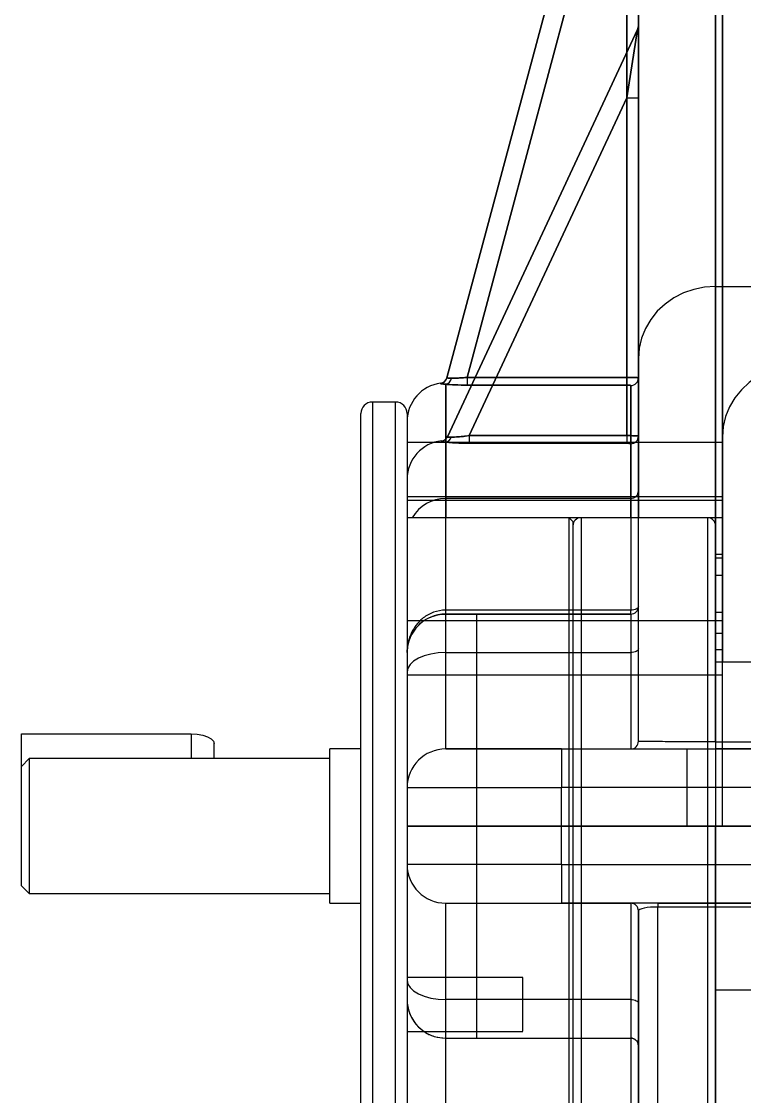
# Model space of a CAD drawing. Header units: millimetres. Extents: x 15 to 1184, y 5 to 836.
# Drawn here: x 725.7 to 763.2, y 370.4 to 426.2 of the extents above; entities that cross this region are included whole.
import ezdxf

# ---------------------------------------------------------------- set-up
doc = ezdxf.new("R2010")
doc.units = ezdxf.units.MM

msp = doc.modelspace()

# ---------------------------------------------------------------- linework, layer by layer
at = {"color": 7, "linetype": 'Continuous', "lineweight": 25}
for p, q in [((761.702, 388.85), (761.702, 451.475)), ((757.702, 388.876), (757.702, 447.476)), ((761.702, 447.004), (761.702, 412.473)), ((757.681, 444.72), (747.77, 407.73)), ((747.77, 407.73), (757.681, 444.72)), ((757.702, 408.74), (757.702, 443.271)), ((762.062, 384.476), (762.062, 443.111)), ((762.062, 439.202), (762.062, 404.672)), ((748.811, 407.753), (757.102, 438.694)), ((757.102, 438.694), (748.811, 407.753)), ((757.102, 438.694), (757.102, 407.753)), ((757.102, 407.753), (757.102, 438.694)), ((757.702, 407.731), (757.702, 438.694)), ((757.702, 438.694), (757.702, 407.731)), ((757.645, 425.8), (747.791, 404.667)), ((747.791, 404.667), (757.645, 425.8)), ((757.645, 425.8), (757.102, 422.268)), ((757.102, 422.268), (757.645, 425.8)), ((757.702, 422.268), (757.702, 426.054)), ((757.702, 426.054), (757.702, 422.268)), ((748.926, 404.734), (757.102, 422.268)), ((757.102, 422.268), (748.926, 404.734)), ((757.102, 422.268), (757.702, 422.268)), ((757.102, 422.268), (757.102, 404.734)), ((757.102, 404.734), (757.102, 422.268)), ((757.102, 422.268), (757.702, 422.268)), ((757.702, 404.71), (757.702, 422.268)), ((757.702, 422.268), (757.702, 404.71)), ((761.702, 412.473), (761.702, 400.056)), ((761.702, 412.473), (769.202, 412.473)), ((757.702, 400.476), (757.702, 408.74)), ((747.77, 407.73), (747.776, 407.752)), ((747.776, 407.752), (747.77, 407.73)), ((748.811, 407.753), (748.811, 407.355)), ((757.102, 407.753), (748.811, 407.753)), ((748.811, 407.753), (757.102, 407.753)), ((748.811, 407.753), (748.811, 407.355)), ((757.102, 407.753), (757.102, 407.355)), ((757.102, 407.753), (757.102, 407.355)), ((757.702, 395.876), (757.702, 407.731)), ((757.702, 407.731), (757.702, 400.476)), ((747.702, 395.681), (747.702, 407.401)), ((747.702, 407.401), (747.702, 400.476)), ((748.811, 407.355), (757.102, 407.355)), ((757.102, 407.355), (748.811, 407.355)), ((757.302, 407.334), (757.302, 395.681)), ((757.302, 400.476), (757.302, 407.334)), ((745.102, 406.476), (743.902, 406.476)), ((743.902, 406.476), (743.902, 362.476)), ((745.102, 362.476), (745.102, 406.476)), ((743.302, 363.076), (743.302, 405.876)), ((745.702, 405.876), (745.702, 363.076)), ((762.062, 404.376), (745.702, 404.376)), ((747.702, 400.476), (747.702, 404.396)), ((747.702, 404.396), (747.702, 400.476)), ((747.791, 404.667), (747.803, 404.693)), ((747.803, 404.693), (747.791, 404.667)), ((748.926, 404.734), (748.926, 404.337)), ((757.102, 404.734), (748.926, 404.734)), ((748.926, 404.734), (748.926, 404.337)), ((748.926, 404.734), (757.102, 404.734)), ((757.102, 404.734), (757.102, 404.337)), ((757.102, 404.734), (757.102, 404.337)), ((757.702, 400.476), (757.702, 404.71)), ((757.702, 404.71), (757.702, 400.476)), ((762.062, 404.672), (762.062, 392.976)), ((762.062, 401.576), (762.062, 404.376)), ((748.926, 404.337), (757.102, 404.337)), ((757.102, 404.337), (748.926, 404.337)), ((757.302, 404.313), (757.302, 400.476)), ((757.302, 400.476), (757.302, 404.313)), ((745.702, 401.576), (762.062, 401.576)), ((757.702, 400.476), (757.702, 401.876)), ((762.062, 401.376), (745.702, 401.376)), ((757.302, 401.476), (747.702, 401.476)), ((747.702, 400.476), (747.702, 401.476)), ((757.302, 400.476), (757.302, 401.476)), ((762.062, 398.576), (762.062, 401.376)), ((762.062, 400.476), (745.702, 400.476)), ((754.102, 400.476), (745.702, 400.476)), ((754.302, 400.276), (754.102, 400.476)), ((754.102, 368.476), (754.102, 400.476)), ((761.282, 400.476), (754.722, 400.476)), ((754.722, 400.476), (754.722, 368.476)), ((761.282, 400.476), (761.282, 368.476)), ((762.062, 384.476), (762.062, 400.467)), ((754.302, 400.276), (754.302, 368.676)), ((761.702, 400.056), (761.702, 368.896)), ((761.702, 398.576), (762.062, 398.576)), ((762.062, 398.376), (761.702, 398.376)), ((762.062, 395.576), (762.062, 398.376)), ((762.062, 397.476), (761.702, 397.476)), ((762.062, 392.976), (762.062, 397.476)), ((747.702, 395.476), (747.702, 395.681)), ((757.302, 395.681), (747.702, 395.681)), ((747.702, 393.476), (747.702, 395.476)), ((757.302, 395.476), (747.702, 395.476)), ((747.702, 395.476), (757.302, 395.476)), ((749.302, 395.476), (749.302, 384.476)), ((754.102, 395.476), (749.302, 395.476)), ((754.102, 384.476), (754.102, 395.476)), ((757.302, 395.476), (757.302, 395.681)), ((757.302, 395.476), (757.302, 393.476)), ((757.702, 393.676), (757.702, 395.876)), ((761.702, 395.576), (762.062, 395.576)), ((762.062, 395.126), (745.702, 395.126)), ((762.062, 395.126), (761.702, 395.126)), ((762.062, 392.326), (762.062, 395.126)), ((762.062, 392.976), (762.062, 395.126)), ((762.062, 394.476), (761.702, 394.476)), ((762.062, 392.976), (762.062, 394.467)), ((745.702, 393.476), (745.702, 392.476)), ((747.702, 388.476), (747.702, 393.476)), ((747.702, 393.476), (757.302, 393.476)), ((757.302, 393.476), (757.302, 388.476)), ((757.702, 388.876), (757.702, 393.676)), ((762.062, 393.626), (761.702, 393.626)), ((762.062, 393.626), (761.702, 393.626)), ((762.062, 392.976), (762.062, 393.726)), ((762.062, 392.976), (762.062, 393.626)), ((762.062, 392.976), (762.062, 393.626)), ((764.702, 392.976), (761.702, 392.976)), ((745.702, 392.476), (745.702, 386.476)), ((745.702, 392.326), (762.062, 392.326)), ((725.702, 387.576), (725.702, 389.255)), ((725.702, 389.255), (734.502, 389.255)), ((734.502, 389.255), (734.502, 387.976)), ((735.702, 387.976), (735.702, 388.763)), ((761.702, 388.85), (761.702, 388.476)), ((761.702, 388.85), (821.702, 388.85)), ((743.302, 388.476), (741.702, 388.476)), ((741.702, 380.476), (741.702, 388.476)), ((753.702, 388.476), (747.702, 388.476)), ((747.702, 388.476), (757.302, 388.476)), ((753.702, 388.476), (753.702, 386.476)), ((753.702, 388.476), (829.702, 388.476)), ((760.202, 388.476), (760.202, 384.476)), ((760.204, 388.476), (763.199, 388.476)), ((821.702, 388.476), (761.702, 388.476)), ((726.102, 387.976), (725.702, 387.576)), ((741.702, 387.976), (726.102, 387.976)), ((726.102, 387.976), (726.102, 380.976)), ((725.702, 381.376), (725.702, 387.576)), ((745.702, 386.476), (753.702, 386.476)), ((745.702, 386.476), (745.702, 384.476)), ((753.702, 384.476), (753.702, 386.476)), ((829.702, 386.476), (753.702, 386.476)), ((753.702, 384.476), (745.702, 384.476)), ((762.062, 384.476), (745.702, 384.476)), ((753.702, 384.476), (745.702, 384.476)), ((745.702, 384.476), (745.702, 382.476)), ((745.702, 384.476), (761.702, 384.476)), ((749.302, 384.476), (749.302, 373.476)), ((754.102, 384.476), (749.302, 384.476)), ((754.102, 384.476), (749.302, 384.476)), ((753.702, 384.476), (829.702, 384.476)), ((753.702, 382.476), (753.702, 384.476)), ((753.702, 384.476), (829.702, 384.476)), ((754.102, 373.476), (754.102, 384.476)), ((763.199, 384.476), (760.204, 384.476)), ((761.702, 384.476), (765.702, 384.476)), ((761.702, 332.476), (761.702, 384.476)), ((761.702, 384.476), (761.702, 368.485)), ((766.062, 384.476), (762.062, 384.476)), ((753.702, 382.476), (745.702, 382.476)), ((745.702, 382.476), (745.702, 376.476)), ((753.702, 382.476), (753.702, 380.476)), ((753.702, 382.476), (829.702, 382.476)), ((725.702, 381.376), (726.102, 380.976)), ((726.102, 380.976), (741.702, 380.976)), ((741.702, 380.476), (743.302, 380.476)), ((747.702, 380.476), (753.702, 380.476)), ((747.702, 380.476), (757.302, 380.476)), ((747.702, 375.476), (747.702, 380.476)), ((829.702, 380.476), (753.702, 380.476)), ((758.702, 380.476), (757.302, 380.476)), ((757.302, 380.476), (757.302, 375.476)), ((758.702, 380.476), (758.702, 380.277)), ((758.702, 380.476), (824.702, 380.476)), ((757.702, 380.076), (757.702, 325.476)), ((757.702, 375.276), (757.702, 380.076)), ((758.702, 324.972), (758.702, 380.277)), ((824.702, 380.277), (758.702, 380.277)), ((751.702, 376.626), (745.702, 376.626)), ((745.702, 376.476), (745.702, 375.476)), ((751.702, 373.83), (751.702, 376.622)), ((761.702, 375.976), (764.702, 375.976)), ((757.302, 375.476), (747.702, 375.476)), ((747.702, 373.476), (747.702, 375.476)), ((757.302, 375.476), (757.302, 373.476)), ((757.702, 373.076), (757.702, 375.276)), ((745.702, 373.826), (751.702, 373.826)), ((747.702, 373.476), (757.302, 373.476)), ((747.702, 361.597), (747.702, 373.476)), ((747.702, 373.476), (757.302, 373.476)), ((749.302, 373.476), (754.102, 373.476)), ((757.302, 373.476), (757.302, 361.666)), ((757.702, 361.269), (757.702, 373.076))]:
    msp.add_line(p, q, dxfattribs=at)
at = {"color": 7, "linetype": 'Continuous', "lineweight": 25, "flags": 128}
for points in [[(761.702, 412.473), (761.132, 412.435), (760.575, 412.322), (760.04, 412.136), (759.539, 411.881), (759.082, 411.562), (758.679, 411.185), (758.337, 410.759), (758.063, 410.291), (757.864, 409.792), (757.742, 409.272), (757.702, 408.74)], [(766.062, 408.405), (765.492, 408.367), (764.935, 408.253), (764.4, 408.067), (763.899, 407.812), (763.442, 407.493), (763.039, 407.116), (762.697, 406.69), (762.423, 406.222), (762.224, 405.723), (762.102, 405.203), (762.062, 404.672)], [(757.702, 395.876), (757.694, 395.838), (757.671, 395.801), (757.634, 395.768), (757.585, 395.738), (757.524, 395.714), (757.455, 395.696), (757.38, 395.685), (757.302, 395.681)], [(747.702, 393.476), (747.311, 393.457), (746.936, 393.4), (746.591, 393.307), (746.287, 393.183), (746.039, 393.032), (745.854, 392.859), (745.74, 392.671), (745.702, 392.476)], [(757.702, 393.676), (757.694, 393.637), (757.671, 393.599), (757.634, 393.565), (757.585, 393.535), (757.524, 393.51), (757.455, 393.491), (757.38, 393.48), (757.302, 393.476)], [(734.502, 389.255), (734.812, 389.238), (735.102, 389.189), (735.35, 389.111), (735.541, 389.009), (735.661, 388.89), (735.702, 388.763)], [(745.702, 376.476), (745.74, 376.281), (745.854, 376.093), (746.039, 375.92), (746.287, 375.769), (746.591, 375.644), (746.936, 375.552), (747.311, 375.495), (747.702, 375.476)], [(757.302, 375.476), (757.38, 375.472), (757.455, 375.461), (757.524, 375.442), (757.585, 375.417), (757.634, 375.387), (757.671, 375.352), (757.694, 375.315), (757.702, 375.276)]]:
    msp.add_lwpolyline(points, dxfattribs=at)
at = {"color": 7, "linetype": 'Continuous', "lineweight": 25}
for centre, radius, start, end in [((757.102, 426.054), 0.6, 335, 0), ((757.102, 426.054), 0.6, 335, 0), ((747.384, 407.833), 0.4, 277.5674, 344.9846), ((747.384, 407.833), 0.4, 277.5674, 344.9846), ((747.389, 407.856), 0.4, 277.4793, 345), ((747.638, 407.76), 0.365, 279.9953, 353.6102), ((747.638, 407.76), 0.365, 279.9953, 353.6102), ((757.303, 407.732), 0.399, 269.8226, 359.8215), ((757.303, 407.732), 0.399, 269.8226, 359.8215), ((747.702, 405.476), 2, 97.4844, 180), ((743.902, 405.876), 0.6, 90, 180), ((745.102, 405.876), 0.6, 0, 90), ((747.702, 402.476), 2, 96.2532, 180), ((747.429, 404.836), 0.399, 276.4478, 334.9834), ((747.429, 404.836), 0.399, 276.4478, 334.9834), ((747.44, 404.862), 0.4, 276.255, 335), ((747.651, 404.749), 0.356, 278.1659, 345.1505), ((747.651, 404.749), 0.356, 278.1659, 345.1505), ((757.303, 404.711), 0.398, 269.7664, 359.7645), ((757.303, 404.711), 0.398, 269.7664, 359.7645), ((757.302, 401.876), 0.4, 270, 0), ((747.702, 399.476), 2, 90, 150), ((754.722, 400.056), 0.42, 90, 180), ((761.282, 400.056), 0.42, 0, 90), ((747.702, 393.476), 2, 90, 180), ((757.302, 395.876), 0.4, 270, 0), ((757.302, 395.876), 0.4, 270, 0), ((757.302, 388.876), 0.4, 270, 0), ((757.302, 388.876), 0.4, 270, 0), ((747.702, 386.476), 2, 90, 180), ((747.702, 386.476), 2, 90, 180), ((747.702, 382.476), 2, 180, 270), ((747.702, 382.476), 2, 180, 270), ((757.302, 380.076), 0.4, 0, 90), ((757.302, 380.076), 0.4, 0, 90), ((747.702, 375.476), 2, 180, 270), ((757.302, 373.076), 0.4, 0, 90)]:
    msp.add_arc(centre, radius, start, end, dxfattribs=at)
msp.add_ellipse((758.702, 380.076), major_axis=(1, 0), ratio=0.201548, start_param=1.570796, end_param=3.141593, dxfattribs=at)
for points, knots in [([(748.001, 407.72), (747.935, 407.719), (747.8, 407.718), (747.78, 407.726), (747.77, 407.73)], [0, 0, 0, 0, 0.4865, 1, 1, 1, 1]), ([(747.77, 407.73), (747.778, 407.726), (747.797, 407.718), (747.93, 407.719), (748.001, 407.72)], [0, 0, 0, 0, 0.4737498, 1, 1, 1, 1]), ([(748.811, 407.753), (748.734, 407.746), (748.544, 407.729), (748.248, 407.716), (748.083, 407.718), (748.001, 407.72)], [0, 0, 0, 0, 0.252318, 0.627972, 1, 1, 1, 1]), ([(748.001, 407.72), (748.047, 407.719), (748.175, 407.716), (748.454, 407.722), (748.692, 407.742), (748.811, 407.753)], [0, 0, 0, 0, 0.219959, 0.608026, 1, 1, 1, 1]), ([(757.702, 407.731), (757.695, 407.734), (757.682, 407.739), (757.577, 407.745), (757.424, 407.75), (757.255, 407.752), (757.145, 407.752), (757.102, 407.753)], [0, 0, 0, 0, 0.215708, 0.431724, 0.647435, 0.862271, 1, 1, 1, 1]), ([(757.102, 407.753), (757.169, 407.752), (757.303, 407.752), (757.482, 407.748), (757.618, 407.743), (757.691, 407.737), (757.699, 407.733), (757.702, 407.731)], [0, 0, 0, 0, 0.213729, 0.427229, 0.64086, 0.855218, 1, 1, 1, 1]), ([(747.441, 407.459), (747.441, 407.457), (747.44, 407.454), (747.437, 407.44), (747.436, 407.437)], [0, 0, 0, 0, 0.813699, 1, 1, 1, 1]), ([(747.436, 407.437), (747.439, 407.447), (747.441, 407.458), (747.441, 407.459), (747.441, 407.459)], [0, 0, 0, 0, 0.813699, 1, 1, 1, 1]), ([(747.436, 407.437), (747.448, 407.432), (747.47, 407.422), (747.627, 407.408), (747.702, 407.401)], [0, 0, 0, 0, 0.522636, 1, 1, 1, 1]), ([(747.702, 407.401), (747.621, 407.408), (747.466, 407.422), (747.446, 407.432), (747.436, 407.437)], [0, 0, 0, 0, 0.517435, 1, 1, 1, 1]), ([(747.702, 407.401), (747.815, 407.392), (748.041, 407.373), (748.445, 407.357), (748.706, 407.355), (748.811, 407.355)], [0, 0, 0, 0, 0.37392, 0.7494, 1, 1, 1, 1]), ([(748.811, 407.355), (748.648, 407.356), (748.321, 407.359), (747.941, 407.38), (747.765, 407.395), (747.702, 407.401)], [0, 0, 0, 0, 0.389875, 0.778768, 1, 1, 1, 1]), ([(757.102, 407.355), (757.116, 407.355), (757.153, 407.354), (757.209, 407.352), (757.26, 407.347), (757.295, 407.341), (757.299, 407.336), (757.302, 407.334)], [0, 0, 0, 0, 0.138541, 0.354299, 0.570151, 0.785476, 1, 1, 1, 1]), ([(757.302, 407.334), (757.301, 407.335), (757.298, 407.339), (757.274, 407.345), (757.228, 407.351), (757.169, 407.354), (757.124, 407.354), (757.102, 407.355)], [0, 0, 0, 0, 0.143965, 0.357417, 0.570887, 0.785058, 1, 1, 1, 1]), ([(747.484, 404.464), (747.483, 404.461), (747.481, 404.458), (747.475, 404.442), (747.474, 404.439)], [0, 0, 0, 0, 0.815754, 1, 1, 1, 1]), ([(747.474, 404.439), (747.478, 404.45), (747.483, 404.463), (747.484, 404.464), (747.484, 404.464)], [0, 0, 0, 0, 0.815756, 1, 1, 1, 1]), ([(747.474, 404.439), (747.482, 404.433), (747.498, 404.42), (747.634, 404.404), (747.702, 404.396)], [0, 0, 0, 0, 0.498138, 1, 1, 1, 1]), ([(747.702, 404.396), (747.634, 404.404), (747.498, 404.42), (747.482, 404.433), (747.474, 404.439)], [0, 0, 0, 0, 0.4987562, 1, 1, 1, 1]), ([(747.702, 404.396), (747.812, 404.385), (748.034, 404.363), (748.475, 404.341), (748.78, 404.338), (748.926, 404.337)], [0, 0, 0, 0, 0.342965, 0.687126, 1, 1, 1, 1]), ([(748.926, 404.337), (748.745, 404.339), (748.384, 404.343), (747.96, 404.369), (747.771, 404.389), (747.702, 404.396)], [0, 0, 0, 0, 0.388038, 0.775511, 1, 1, 1, 1]), ([(747.995, 404.658), (747.934, 404.656), (747.813, 404.653), (747.798, 404.662), (747.791, 404.667)], [0, 0, 0, 0, 0.511645, 1, 1, 1, 1]), ([(747.791, 404.667), (747.798, 404.662), (747.813, 404.653), (747.934, 404.656), (747.995, 404.658)], [0, 0, 0, 0, 0.491432, 1, 1, 1, 1]), ([(748.926, 404.734), (748.815, 404.72), (748.584, 404.689), (748.249, 404.662), (748.079, 404.659), (747.995, 404.658)], [0, 0, 0, 0, 0.318446, 0.663114, 1, 1, 1, 1]), ([(747.995, 404.658), (748.048, 404.658), (748.193, 404.66), (748.516, 404.681), (748.788, 404.716), (748.926, 404.734)], [0, 0, 0, 0, 0.219809, 0.605703, 1, 1, 1, 1]), ([(757.702, 404.71), (757.695, 404.712), (757.682, 404.718), (757.577, 404.726), (757.423, 404.731), (757.255, 404.734), (757.144, 404.734), (757.102, 404.734)], [0, 0, 0, 0, 0.216034, 0.432476, 0.648511, 0.86339, 1, 1, 1, 1]), ([(757.102, 404.734), (757.169, 404.734), (757.303, 404.734), (757.482, 404.729), (757.617, 404.723), (757.691, 404.716), (757.699, 404.712), (757.702, 404.71)], [0, 0, 0, 0, 0.213423, 0.426546, 0.63984, 0.854089, 1, 1, 1, 1]), ([(757.102, 404.337), (757.116, 404.337), (757.153, 404.337), (757.209, 404.334), (757.26, 404.329), (757.295, 404.321), (757.299, 404.316), (757.302, 404.313)], [0, 0, 0, 0, 0.1374773, 0.353349, 0.5695342, 0.7852309, 1, 1, 1, 1]), ([(757.302, 404.313), (757.301, 404.315), (757.298, 404.319), (757.274, 404.326), (757.228, 404.332), (757.169, 404.336), (757.124, 404.337), (757.102, 404.337)], [0, 0, 0, 0, 0.145034, 0.358313, 0.571432, 0.785273, 1, 1, 1, 1]), ([(747.702, 395.681), (747.697, 395.681), (747.484, 395.68), (747.059, 395.602), (746.636, 395.363), (746.323, 395.09), (746.088, 394.81), (745.872, 394.412), (745.734, 393.963), (745.702, 393.641), (745.702, 393.477), (745.702, 393.476)], [0, 0, 0, 0, 0.00431, 0.181582, 0.360363, 0.42267, 0.554585, 0.691748, 0.842643, 0.998705, 1, 1, 1, 1]), ([(745.702, 393.476), (745.702, 393.477), (745.702, 393.622), (745.734, 393.911), (745.87, 394.316), (746.087, 394.679), (746.32, 394.934), (746.636, 395.185), (747.058, 395.404), (747.484, 395.475), (747.697, 395.476), (747.702, 395.476)], [0, 0, 0, 0, 0.001293, 0.154793, 0.308184, 0.442958, 0.577537, 0.63989, 0.818654, 0.995697, 1, 1, 1, 1]), ([(761.702, 388.85), (761.48, 388.85), (761.031, 388.85), (760.38, 388.851), (759.76, 388.853), (759.2, 388.855), (758.706, 388.858), (758.301, 388.862), (757.99, 388.865), (757.754, 388.87), (757.721, 388.874), (757.702, 388.876)], [0, 0, 0, 0, 0.105548, 0.214161, 0.319718, 0.428332, 0.534005, 0.64273, 0.748637, 0.857601, 1, 1, 1, 1]), ([(757.302, 388.476), (757.322, 388.476), (757.359, 388.476), (757.619, 388.476), (757.957, 388.476), (758.405, 388.476), (758.944, 388.476), (759.563, 388.476), (760.241, 388.476), (760.961, 388.476), (761.455, 388.476), (761.702, 388.476)], [0, 0, 0, 0, 0.142368, 0.249785, 0.357201, 0.464399, 0.571596, 0.678695, 0.785793, 0.892897, 1, 1, 1, 1]), ([(745.702, 375.476), (745.702, 375.475), (745.702, 375.353), (745.724, 375.111), (745.845, 374.677), (746.108, 374.215), (746.556, 373.804), (747.097, 373.53), (747.5, 373.494), (747.702, 373.476)], [0, 0, 0, 0, 0.001234, 0.126322, 0.251373, 0.461652, 0.647178, 0.823408, 1, 1, 1, 1]), ([(757.302, 373.476), (757.342, 373.472), (757.423, 373.465), (757.531, 373.41), (757.621, 373.327), (757.685, 373.213), (757.702, 373.124), (757.702, 373.076), (757.702, 373.076)], [0, 0, 0, 0, 0.178131, 0.355881, 0.54341, 0.756059, 0.997173, 1, 1, 1, 1])]:
    msp.add_open_spline(points, degree=3, knots=knots, dxfattribs=at)

doc.saveas('drawing.dxf')
